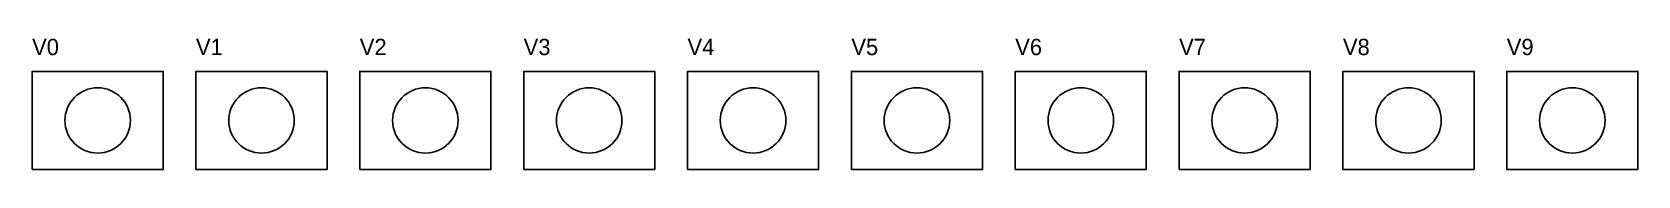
# Model space of a CAD drawing. Header units: metres. Extents: x 0 to 9800, y 0 to 801.
import ezdxf

# ---------------------------------------------------------------- set-up
doc = ezdxf.new("R2010")
doc.units = ezdxf.units.M

msp = doc.modelspace()

# ---------------------------------------------------------------- linework, layer by layer
for points in [[(0, 0), (800, 0), (800, 600), (0, 600)], [(1000, 0), (1800, 0), (1800, 600), (1000, 600)], [(2000, 0), (2800, 0), (2800, 600), (2000, 600)], [(3000, 0), (3800, 0), (3800, 600), (3000, 600)], [(4000, 0), (4800, 0), (4800, 600), (4000, 600)], [(5000, 0), (5800, 0), (5800, 600), (5000, 600)], [(6000, 0), (6800, 0), (6800, 600), (6000, 600)], [(7000, 0), (7800, 0), (7800, 600), (7000, 600)], [(8000, 0), (8800, 0), (8800, 600), (8000, 600)], [(9000, 0), (9800, 0), (9800, 600), (9000, 600)]]:
    msp.add_lwpolyline(points, close=True)
for centre in [(400, 300), (1400, 300), (2400, 300), (3400, 300), (4400, 300), (5400, 300), (6400, 300), (7400, 300), (8400, 300), (9400, 300)]:
    msp.add_circle(centre, 200)

# ---------------------------------------------------------------- texts
for s, p in [('V0', (0, 700)), ('V1', (1000, 700)), ('V2', (2000, 700)), ('V3', (3000, 700)), ('V4', (4000, 700)), ('V5', (5000, 700)), ('V6', (6000, 700)), ('V7', (7000, 700)), ('V8', (8000, 700)), ('V9', (9000, 700))]:
    msp.add_text(s, height=100).set_placement(p)

doc.saveas('drawing.dxf')
